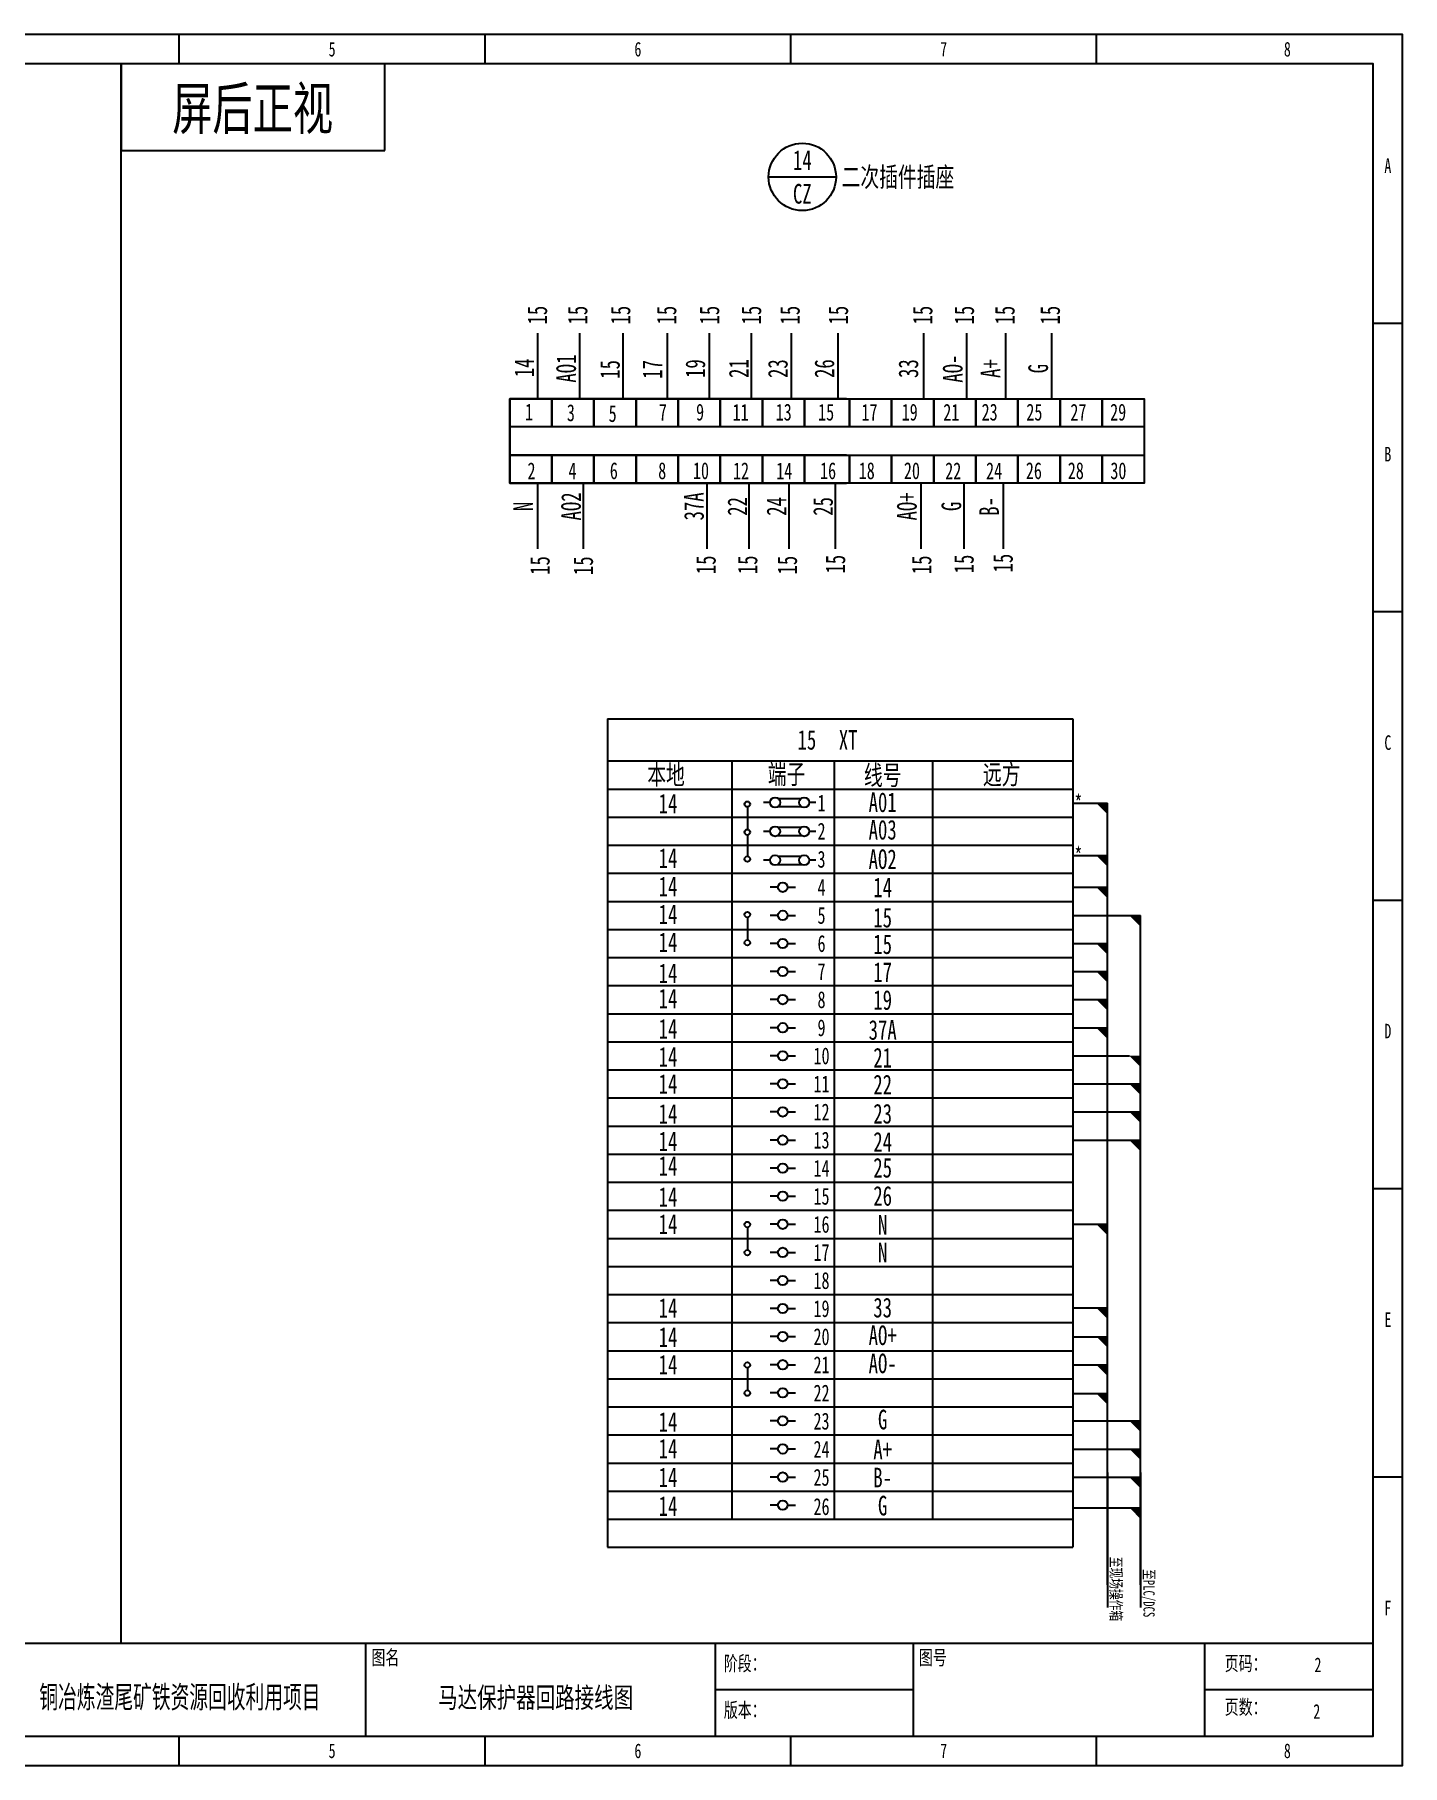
# Model space of a CAD drawing. Header units: millimetres. Extents: x 401220 to 2750366, y -101310 to 943175.
# Drawn here: x 1273778 to 1308329, y 334501 to 378199 of the extents above; entities that cross this region are included whole.
import ezdxf
from ezdxf.enums import TextEntityAlignment as Align

# ---------------------------------------------------------------- set-up
doc = ezdxf.new("R2010")
doc.units = ezdxf.units.MM
doc.layers.add('SW', color=8, linetype='Continuous', lineweight=20)
doc.styles.add('IDQSTYLE', font='NSimSun.ttf', dxfattribs={"width": 0.7})
doc.styles.add('标准', font='NSimSun.ttf', dxfattribs={"width": 0.667})

msp = doc.modelspace()

# ---------------------------------------------------------------- linework, layer by layer
at = {"ltscale": 4}
for p, q in [((1277430.78856, 377463.75772), (1277430.78856, 378199.42319)), ((1285155.27594, 377463.75772), (1285155.27594, 378199.42319)), ((1292879.76332, 377463.75772), (1292879.76332, 378199.42319)), ((1300604.2507, 377463.75772), (1300604.2507, 378199.42319)), ((1307593.07261, 370916.33509), (1308328.73808, 370916.33509)), ((1307593.07261, 363633.24698), (1308328.73808, 363633.24698)), ((1292358.30249, 358811.93642), (1292191.22505, 358811.93642)), ((1293511.26993, 358812.04498), (1293344.19249, 358812.04498)), ((1292357.97315, 358082.91628), (1292190.89571, 358082.91628)), ((1293510.9406, 358083.02484), (1293343.86316, 358083.02484)), ((1292357.64382, 357353.89614), (1292190.56638, 357353.89614)), ((1293510.61127, 357354.0047), (1293343.53383, 357354.0047)), ((1292555.96121, 356671.6399), (1292356.61107, 356671.6399)), ((1292795.18137, 356671.6399), (1292994.53152, 356671.6399)), ((1307593.07261, 356350.15888), (1308328.73808, 356350.15888)), ((1292555.96123, 355962.54351), (1292356.61109, 355962.54351)), ((1292795.18139, 355962.54351), (1292994.53153, 355962.54351)), ((1292555.96124, 355253.44712), (1292356.6111, 355253.44712)), ((1292795.18141, 355253.44712), (1292994.53155, 355253.44712)), ((1292555.96121, 354544.35074), (1292356.61107, 354544.35074)), ((1292795.18137, 354544.35074), (1292994.53152, 354544.35074)), ((1292555.96121, 353835.25435), (1292356.61107, 353835.25435)), ((1292795.18137, 353835.25435), (1292994.53152, 353835.25435)), ((1292555.9613, 353126.15796), (1292356.61116, 353126.15796)), ((1292795.18147, 353126.15796), (1292994.53161, 353126.15796)), ((1292555.96121, 352417.06157), (1292356.61107, 352417.06157)), ((1292795.18137, 352417.06157), (1292994.53152, 352417.06157)), ((1292555.96123, 351707.96519), (1292356.61109, 351707.96519)), ((1292795.18139, 351707.96519), (1292994.53153, 351707.96519)), ((1292555.96124, 350998.8688), (1292356.6111, 350998.8688)), ((1292795.18141, 350998.8688), (1292994.53155, 350998.8688)), ((1292555.96121, 350289.77241), (1292356.61107, 350289.77241)), ((1292795.18137, 350289.77241), (1292994.53152, 350289.77241)), ((1292555.96121, 349580.67602), (1292356.61107, 349580.67602)), ((1292795.18137, 349580.67602), (1292994.53152, 349580.67602)), ((1292555.9613, 348871.57964), (1292356.61116, 348871.57964)), ((1292795.18147, 348871.57964), (1292994.53161, 348871.57964)), ((1307593.07261, 349067.07078), (1308328.73808, 349067.07078)), ((1292555.96143, 348162.48325), (1292356.61129, 348162.48325)), ((1292795.1816, 348162.48325), (1292994.53174, 348162.48325)), ((1292555.96145, 347453.38686), (1292356.61131, 347453.38686)), ((1292795.18162, 347453.38686), (1292994.53176, 347453.38686)), ((1292555.96147, 346744.29047), (1292356.61133, 346744.29047)), ((1292795.18164, 346744.29047), (1292994.53178, 346744.29047)), ((1292555.96143, 346035.19409), (1292356.61129, 346035.19409)), ((1292795.1816, 346035.19409), (1292994.53174, 346035.19409)), ((1292555.96143, 345326.0977), (1292356.61129, 345326.0977)), ((1292795.1816, 345326.0977), (1292994.53174, 345326.0977)), ((1292555.96153, 344617.00131), (1292356.61139, 344617.00131)), ((1292795.1817, 344617.00131), (1292994.53184, 344617.00131)), ((1292555.96155, 343907.90492), (1292356.61141, 343907.90492)), ((1292795.18172, 343907.90492), (1292994.53186, 343907.90492)), ((1292555.96121, 343198.80854), (1292356.61107, 343198.80854)), ((1292795.18137, 343198.80854), (1292994.53152, 343198.80854)), ((1292555.96123, 342489.71215), (1292356.61109, 342489.71215)), ((1292795.18139, 342489.71215), (1292994.53153, 342489.71215)), ((1292555.96124, 341780.61576), (1292356.6111, 341780.61576)), ((1292795.18141, 341780.61576), (1292994.53155, 341780.61576)), ((1307593.07261, 341783.98268), (1308328.73808, 341783.98268)), ((1292555.96121, 341071.51937), (1292356.61107, 341071.51937)), ((1292795.18137, 341071.51937), (1292994.53152, 341071.51937)), ((1249328.3678, 337590.68953), (1307593.07261, 337590.68953)), ((1282139.04753, 337590.68953), (1282139.04753, 335236.56004)), ((1290967.03311, 337590.68953), (1290967.03311, 335236.56004)), ((1295969.55827, 337590.68953), (1295969.55827, 335236.56004)), ((1303326.21292, 337590.68953), (1303326.21292, 335236.56004)), ((1290967.03311, 336413.62479), (1295969.55827, 336413.62479)), ((1303326.21292, 336413.62479), (1307593.07261, 336413.62479)), ((1277430.78856, 334500.89458), (1277430.78856, 335236.56004)), ((1285155.27594, 334500.89458), (1285155.27594, 335236.56004)), ((1292879.76332, 334500.89458), (1292879.76332, 335236.56004)), ((1300604.2507, 334500.89458), (1300604.2507, 335236.56004))]:
    msp.add_line(p, q, dxfattribs=at)
for p, q in [((1275967.48717, 377463.75772), (1275967.48717, 375271.88086)), ((1275967.48717, 337590.68953), (1275967.48717, 377463.75772)), ((1282627.67584, 375271.88086), (1282627.67584, 377463.75772)), ((1275967.48717, 375271.88086), (1282627.67584, 375271.88086)), ((1292320.02188, 374606.13788), (1294021.85321, 374606.13788)), ((1286488.47141, 369002.95477), (1286488.47141, 370664.49527)), ((1287552.116, 369002.95477), (1287552.116, 370664.49527)), ((1288645.41314, 369002.95477), (1288645.41314, 370664.49527)), ((1289761.47526, 369002.95477), (1289761.47526, 370664.49527)), ((1290825.11984, 369002.95477), (1290825.11984, 370664.49527)), ((1291888.76443, 369002.95477), (1291888.76443, 370664.49527)), ((1292897.35285, 369002.95477), (1292897.35285, 370664.49527)), ((1294073.36112, 369002.95477), (1294073.36112, 370664.49527)), ((1296237.60679, 369002.95477), (1296237.60679, 370664.49527)), ((1297323.76204, 369002.95477), (1297323.76204, 370664.49527)), ((1298311.89799, 369002.95477), (1298311.89799, 370664.49527)), ((1299471.91405, 369002.95477), (1299471.91405, 370664.49527)), ((1285779.37503, 369002.95477), (1286488.47141, 369002.95477)), ((1285779.37503, 368293.85838), (1285779.37503, 369002.95477)), ((1294288.53168, 369002.95477), (1285779.37503, 369002.95477)), ((1285779.37503, 369002.95477), (1285779.37503, 366875.66561)), ((1286488.47141, 369002.95477), (1287197.5678, 369002.95477)), ((1287197.5678, 369002.95477), (1287906.66419, 369002.95477)), ((1287906.66419, 369002.95477), (1288615.76058, 369002.95477)), ((1288615.76058, 369002.95477), (1289324.85697, 369002.95477)), ((1289324.85697, 369002.95477), (1290033.95335, 369002.95477)), ((1290033.95335, 369002.95477), (1290743.04974, 369002.95477)), ((1290743.04974, 369002.95477), (1291452.14613, 369002.95477)), ((1291452.14613, 369002.95477), (1292161.24252, 369002.95477)), ((1292161.24252, 369002.95477), (1292870.3389, 369002.95477)), ((1292870.3389, 369002.95477), (1293579.43529, 369002.95477)), ((1293579.43529, 369002.95477), (1294288.53168, 369002.95477)), ((1294362.83923, 369002.95477), (1294362.83923, 368293.85838)), ((1286488.47141, 368293.85838), (1285779.37503, 368293.85838)), ((1287197.5678, 368293.85838), (1286488.47141, 368293.85838)), ((1287906.66419, 368293.85838), (1287197.5678, 368293.85838)), ((1288615.76058, 368293.85838), (1287906.66419, 368293.85838)), ((1289324.85697, 368293.85838), (1288615.76058, 368293.85838)), ((1290033.95335, 368293.85838), (1289324.85697, 368293.85838)), ((1290743.04974, 368293.85838), (1290033.95335, 368293.85838)), ((1291452.14613, 368293.85838), (1290743.04974, 368293.85838)), ((1292161.24252, 368293.85838), (1291452.14613, 368293.85838)), ((1292870.3389, 368293.85838), (1292161.24252, 368293.85838)), ((1293579.43529, 368293.85838), (1292870.3389, 368293.85838)), ((1294288.53168, 368293.85838), (1293579.43529, 368293.85838)), ((1285779.37503, 367584.76199), (1286488.47141, 367584.76199)), ((1285779.37503, 366875.66561), (1285779.37503, 367584.76199)), ((1285779.37503, 367584.76199), (1286488.47141, 367584.76199)), ((1285779.37503, 366875.66561), (1285779.37503, 367584.76199)), ((1294288.53168, 367584.76199), (1285779.37503, 367584.76199)), ((1286488.47141, 367584.76199), (1287197.5678, 367584.76199)), ((1286488.47141, 367584.76199), (1287197.5678, 367584.76199)), ((1287197.5678, 367584.76199), (1287906.66419, 367584.76199)), ((1287197.5678, 367584.76199), (1287906.66419, 367584.76199)), ((1287906.66419, 367584.76199), (1288615.76058, 367584.76199)), ((1287906.66419, 367584.76199), (1288615.76058, 367584.76199)), ((1288615.76058, 367584.76199), (1289324.85697, 367584.76199)), ((1288615.76058, 367584.76199), (1289324.85697, 367584.76199)), ((1289324.85697, 367584.76199), (1290033.95335, 367584.76199)), ((1289324.85697, 367584.76199), (1290033.95335, 367584.76199)), ((1290033.95335, 367584.76199), (1290743.04974, 367584.76199)), ((1290033.95335, 367584.76199), (1290743.04974, 367584.76199)), ((1290743.04974, 367584.76199), (1291452.14613, 367584.76199)), ((1290743.04974, 367584.76199), (1291452.14613, 367584.76199)), ((1291452.14613, 367584.76199), (1292161.24252, 367584.76199)), ((1291452.14613, 367584.76199), (1292161.24252, 367584.76199)), ((1292161.24252, 367584.76199), (1292870.3389, 367584.76199)), ((1292161.24252, 367584.76199), (1292870.3389, 367584.76199)), ((1292870.3389, 367584.76199), (1293579.43529, 367584.76199)), ((1292870.3389, 367584.76199), (1293579.43529, 367584.76199)), ((1293579.43529, 367584.76199), (1294288.53168, 367584.76199)), ((1293579.43529, 367584.76199), (1294288.53168, 367584.76199)), ((1294362.83923, 367584.76199), (1294362.83923, 366875.66561)), ((1294362.83923, 367584.76199), (1294362.83923, 366875.66561)), ((1286488.47141, 366875.66561), (1285779.37503, 366875.66561)), ((1285779.37503, 366875.66561), (1294288.53168, 366875.66561)), ((1286488.47141, 366875.66561), (1285779.37503, 366875.66561)), ((1287197.5678, 366875.66561), (1286488.47141, 366875.66561)), ((1287197.5678, 366875.66561), (1286488.47141, 366875.66561)), ((1286488.47141, 365214.1251), (1286488.47141, 366875.66561)), ((1287906.66419, 366875.66561), (1287197.5678, 366875.66561)), ((1287906.66419, 366875.66561), (1287197.5678, 366875.66561)), ((1287647.35917, 365214.1251), (1287647.35917, 366875.66561)), ((1288615.76058, 366875.66561), (1287906.66419, 366875.66561)), ((1288615.76058, 366875.66561), (1287906.66419, 366875.66561)), ((1289324.85697, 366875.66561), (1288615.76058, 366875.66561)), ((1289324.85697, 366875.66561), (1288615.76058, 366875.66561)), ((1290547.60726, 366875.66561), (1289838.51087, 366875.66561)), ((1290547.60726, 366875.66561), (1289838.51087, 366875.66561)), ((1291256.70365, 366875.66561), (1290547.60726, 366875.66561)), ((1291256.70365, 366875.66561), (1290547.60726, 366875.66561)), ((1290763.26157, 365214.1251), (1290763.26157, 366875.66561)), ((1291965.80004, 366875.66561), (1291256.70365, 366875.66561)), ((1291965.80004, 366875.66561), (1291256.70365, 366875.66561)), ((1291826.90616, 365214.1251), (1291826.90616, 366875.66561)), ((1292674.89642, 366875.66561), (1291965.80004, 366875.66561)), ((1292674.89642, 366875.66561), (1291965.80004, 366875.66561)), ((1293383.99281, 366875.66561), (1292674.89642, 366875.66561)), ((1293383.99281, 366875.66561), (1292674.89642, 366875.66561)), ((1292835.49458, 365214.1251), (1292835.49458, 366875.66561)), ((1294093.0892, 366875.66561), (1293383.99281, 366875.66561)), ((1294093.0892, 366875.66561), (1293383.99281, 366875.66561)), ((1294011.50285, 365214.1251), (1294011.50285, 366875.66561)), ((1294876.49313, 366875.66561), (1294167.39675, 366875.66561)), ((1294876.49313, 366875.66561), (1294167.39675, 366875.66561)), ((1296175.74852, 365214.1251), (1296175.74852, 366875.66561)), ((1297261.90377, 365214.1251), (1297261.90377, 366875.66561)), ((1298250.03972, 365214.1251), (1298250.03972, 366875.66561)), ((1288249.44028, 360924.96434), (1288249.44031, 359861.31976)), ((1288249.44028, 360924.96434), (1299594.98248, 360924.96434)), ((1288656.02124, 360924.96434), (1300001.56344, 360924.96434)), ((1300001.56344, 360924.96434), (1300001.56347, 359861.31976)), ((1288249.44031, 359861.31976), (1300001.56347, 359861.31976)), ((1288249.44031, 359861.31976), (1288249.44033, 359152.22337)), ((1291386.36754, 359861.31976), (1291386.36756, 359152.22337)), ((1293974.24416, 359861.31976), (1293974.24418, 359152.22337)), ((1296457.2489, 359861.31976), (1296457.24892, 359152.22337)), ((1300001.56347, 359861.31976), (1300001.56349, 359152.22337)), ((1288249.44031, 359152.22337), (1288249.44033, 358443.12699)), ((1288249.44031, 359152.22337), (1288249.44033, 358443.12699)), ((1288249.44031, 359152.22337), (1299594.98251, 359152.22337)), ((1288656.02127, 359152.22337), (1300001.56347, 359152.22337)), ((1291386.36756, 359152.22337), (1291386.36758, 358443.12699)), ((1292554.54813, 358916.34809), (1293147.49187, 358916.14866)), ((1293974.24418, 359152.22337), (1293974.2442, 358443.12699)), ((1296456.08153, 359152.22337), (1296456.08155, 358443.12699)), ((1300001.56344, 358797.67518), (1300882.02446, 358797.67518)), ((1300001.56347, 359152.22337), (1300001.56349, 358443.12699)), ((1300001.56347, 359152.22337), (1300001.56349, 358443.12699)), ((1300882.02446, 339057.98876), (1300882.02446, 358797.67518)), ((1288249.44033, 358443.12699), (1288249.44035, 357734.0306)), ((1288249.44033, 358443.12699), (1288249.44035, 357734.0306)), ((1288249.44033, 358443.12699), (1299594.98253, 358443.12699)), ((1288656.02129, 358443.12699), (1300001.56349, 358443.12699)), ((1291386.36758, 358443.12699), (1291386.36759, 357734.0306)), ((1291781.81112, 358699.46512), (1291781.81113, 358415.82657)), ((1291781.81115, 358415.82657), (1291781.81114, 358132.18801)), ((1292555.83125, 358708.40082), (1293147.42191, 358708.13357)), ((1293974.2442, 358443.12699), (1293974.24421, 357734.0306)), ((1296456.08155, 358443.12699), (1296456.08157, 357734.0306)), ((1300001.56349, 358443.12699), (1300001.56351, 357734.0306)), ((1300001.56349, 358443.12699), (1300001.56351, 357734.0306)), ((1291781.81114, 357990.36873), (1291781.81114, 357454.26271)), ((1292554.21879, 358187.32795), (1293147.16254, 358187.12852)), ((1292555.50192, 357979.38068), (1293147.09258, 357979.11343)), ((1288249.44035, 357734.0306), (1288249.44037, 357024.93421)), ((1288249.44035, 357734.0306), (1288249.44037, 357024.93421)), ((1288249.44035, 357734.0306), (1299594.98255, 357734.0306)), ((1288656.02131, 357734.0306), (1300001.56351, 357734.0306)), ((1291386.36759, 357734.0306), (1291386.36761, 357024.93421)), ((1292553.88946, 357458.30781), (1293146.83321, 357458.10838)), ((1293974.24421, 357734.0306), (1293974.24423, 357024.93421)), ((1296456.08157, 357734.0306), (1296456.08159, 357024.93421)), ((1300001.56344, 357470.61974), (1300882.02446, 357470.61974)), ((1300001.56351, 357734.0306), (1300001.56353, 357024.93421)), ((1300001.56351, 357734.0306), (1300001.56353, 357024.93421)), ((1288249.44037, 357024.93421), (1288249.44039, 356315.83782)), ((1288249.44037, 357024.93421), (1288249.44039, 356315.83782)), ((1288249.44037, 357024.93421), (1299594.98257, 357024.93421)), ((1288656.02133, 357024.93421), (1300001.56353, 357024.93421)), ((1291386.36761, 357024.93421), (1291386.36763, 356315.83782)), ((1292555.17259, 357250.36054), (1293146.76324, 357250.09329)), ((1293974.24423, 357024.93421), (1293974.24425, 356315.83782)), ((1296456.08159, 357024.93421), (1296456.08161, 356315.83782)), ((1300001.56353, 357024.93421), (1300001.56355, 356315.83782)), ((1300001.56353, 357024.93421), (1300001.56355, 356315.83782)), ((1300001.56344, 356670.38602), (1300882.02446, 356670.38602)), ((1288249.44039, 356315.83782), (1288249.44041, 355606.74144)), ((1288249.44039, 356315.83782), (1288249.44041, 355606.74144)), ((1288249.44039, 356315.83782), (1299594.98259, 356315.83782)), ((1288656.02135, 356315.83782), (1300001.56355, 356315.83782)), ((1291386.36763, 356315.83782), (1291386.36765, 355606.74144)), ((1293974.24425, 356315.83782), (1293974.24427, 355606.74144)), ((1296456.08161, 356315.83782), (1296456.08163, 355606.74144)), ((1300001.56355, 356315.83782), (1300001.56357, 355606.74144)), ((1300001.56355, 356315.83782), (1300001.56357, 355606.74144)), ((1291781.81112, 355910.87829), (1291781.81113, 355627.23974)), ((1300001.56344, 355961.28963), (1300882.02446, 355961.28963)), ((1300001.56344, 355961.28963), (1301716.38914, 355961.28963)), ((1301716.38914, 339057.98876), (1301716.38914, 355961.28963)), ((1288249.44041, 355606.74144), (1288249.44043, 354897.64505)), ((1288249.44041, 355606.74144), (1288249.44043, 354897.64505)), ((1288249.44041, 355606.74144), (1299594.98261, 355606.74144)), ((1288656.02137, 355606.74144), (1300001.56357, 355606.74144)), ((1291386.36765, 355606.74144), (1291386.36767, 354897.64505)), ((1291781.81115, 355627.23974), (1291781.81114, 355343.60118)), ((1293974.24427, 355606.74144), (1293974.24429, 354897.64505)), ((1296456.08163, 355606.74144), (1296456.08165, 354897.64505)), ((1300001.56357, 355606.74144), (1300001.56359, 354897.64505)), ((1300001.56357, 355606.74144), (1300001.56359, 354897.64505)), ((1288249.44043, 354897.64505), (1288249.44044, 354188.54866)), ((1288249.44043, 354897.64505), (1288249.44044, 354188.54866)), ((1288249.44043, 354897.64505), (1299594.98263, 354897.64505)), ((1288656.02138, 354897.64505), (1300001.56359, 354897.64505)), ((1291386.36767, 354897.64505), (1291386.36769, 354188.54866)), ((1293974.24429, 354897.64505), (1293974.24431, 354188.54866)), ((1296456.08165, 354897.64505), (1296456.08167, 354188.54866)), ((1300001.56342, 355252.19324), (1300882.02444, 355252.19324)), ((1300001.56359, 354897.64505), (1300001.5636, 354188.54866)), ((1300001.56359, 354897.64505), (1300001.5636, 354188.54866)), ((1300001.56344, 354543.09685), (1300882.02446, 354543.09685)), ((1288249.44044, 354188.54866), (1288249.44046, 353479.45227)), ((1288249.44044, 354188.54866), (1288249.44046, 353479.45227)), ((1288249.44044, 354188.54866), (1299594.98265, 354188.54866)), ((1288656.0214, 354188.54866), (1300001.5636, 354188.54866)), ((1291386.36769, 354188.54866), (1291386.36771, 353479.45227)), ((1293974.24431, 354188.54866), (1293974.24433, 353479.45227)), ((1296456.08167, 354188.54866), (1296456.08169, 353479.45227)), ((1300001.5636, 354188.54866), (1300001.56362, 353479.45227)), ((1300001.5636, 354188.54866), (1300001.56362, 353479.45227)), ((1300001.56342, 353834.00047), (1300882.02444, 353834.00047)), ((1288249.44046, 353479.45227), (1288249.44048, 352770.35588)), ((1288249.44046, 353479.45227), (1288249.44048, 352770.35588)), ((1288249.44046, 353479.45227), (1299594.98266, 353479.45227)), ((1288656.02142, 353479.45227), (1300001.56362, 353479.45227)), ((1291386.36771, 353479.45227), (1291386.36773, 352770.35588)), ((1293974.24433, 353479.45227), (1293974.24435, 352770.35588)), ((1296456.08169, 353479.45227), (1296456.0817, 352770.35588)), ((1300001.56344, 353124.90408), (1300882.02446, 353124.90408)), ((1300001.56362, 353479.45227), (1300001.56364, 352770.35588)), ((1300001.56362, 353479.45227), (1300001.56364, 352770.35588)), ((1288249.44048, 352770.35588), (1288249.4405, 352061.2595)), ((1288249.44048, 352770.35588), (1288249.4405, 352061.2595)), ((1288249.44048, 352770.35588), (1299594.98268, 352770.35588)), ((1288656.02144, 352770.35588), (1300001.56364, 352770.35588)), ((1291386.36773, 352770.35588), (1291386.36775, 352061.2595)), ((1293974.24435, 352770.35588), (1293974.24437, 352061.2595)), ((1296456.0817, 352770.35588), (1296456.08172, 352061.2595)), ((1300001.56364, 352770.35588), (1300001.56366, 352061.2595)), ((1300001.56364, 352770.35588), (1300001.56366, 352061.2595)), ((1300001.56344, 352415.80769), (1301432.75058, 352415.80769)), ((1288249.4405, 352061.2595), (1288249.44052, 351352.16311)), ((1288249.4405, 352061.2595), (1288249.44052, 351352.16311)), ((1288249.4405, 352061.2595), (1299594.9827, 352061.2595)), ((1288656.02146, 352061.2595), (1300001.56366, 352061.2595)), ((1291386.36775, 352061.2595), (1291386.36777, 351352.16311)), ((1293974.24437, 352061.2595), (1293974.24439, 351352.16311)), ((1296456.08172, 352061.2595), (1296456.08174, 351352.16311)), ((1300001.56366, 352061.2595), (1300001.56368, 351352.16311)), ((1300001.56366, 352061.2595), (1300001.56368, 351352.16311)), ((1288249.44052, 351352.16311), (1288249.44054, 350643.06672)), ((1288249.44052, 351352.16311), (1288249.44054, 350643.06672)), ((1288249.44052, 351352.16311), (1299594.98272, 351352.16311)), ((1288656.02148, 351352.16311), (1300001.56368, 351352.16311)), ((1291386.36777, 351352.16311), (1291386.36778, 350643.06672)), ((1293974.24439, 351352.16311), (1293974.2444, 350643.06672)), ((1296456.08174, 351352.16311), (1296456.08176, 350643.06672)), ((1300001.56344, 351706.7113), (1300882.02446, 351706.7113)), ((1300001.56367, 351706.7113), (1301716.38937, 351706.7113)), ((1300001.56368, 351352.16311), (1300001.5637, 350643.06672)), ((1300001.56368, 351352.16311), (1300001.5637, 350643.06672)), ((1300001.56367, 350997.61492), (1301716.38937, 350997.61492)), ((1288249.44054, 350643.06672), (1288249.44056, 349933.97033)), ((1288249.44054, 350643.06672), (1288249.44056, 349933.97033)), ((1288249.44054, 350643.06672), (1299594.98274, 350643.06672)), ((1288656.0215, 350643.06672), (1300001.5637, 350643.06672)), ((1291386.36778, 350643.06672), (1291386.3678, 349933.97033)), ((1293974.2444, 350643.06672), (1293974.24442, 349933.97033)), ((1296456.08176, 350643.06672), (1296456.08178, 349933.97033)), ((1300001.5637, 350643.06672), (1300001.56372, 349933.97033)), ((1300001.5637, 350643.06672), (1300001.56372, 349933.97033)), ((1300001.56371, 350288.51853), (1301716.38941, 350288.51853)), ((1288249.44056, 349933.97033), (1288249.44058, 349224.87395)), ((1288249.44056, 349933.97033), (1288249.44058, 349224.87395)), ((1288249.44056, 349933.97033), (1299594.98276, 349933.97033)), ((1288656.02152, 349933.97033), (1300001.56372, 349933.97033)), ((1291386.3678, 349933.97033), (1291386.36782, 349224.87395)), ((1293974.24442, 349933.97033), (1293974.24444, 349224.87395)), ((1296456.08178, 349933.97033), (1296456.0818, 349224.87395)), ((1300001.56372, 349933.97033), (1300001.56374, 349224.87395)), ((1300001.56372, 349933.97033), (1300001.56374, 349224.87395)), ((1288249.44058, 349224.87395), (1288249.4406, 348515.77756)), ((1288249.44058, 349224.87395), (1288249.4406, 348515.77756)), ((1288249.44058, 349224.87395), (1299594.98278, 349224.87395)), ((1288656.02154, 349224.87395), (1300001.56374, 349224.87395)), ((1291386.36782, 349224.87395), (1291386.36784, 348515.77756)), ((1293974.24444, 349224.87395), (1293974.24446, 348515.77756)), ((1296456.0818, 349224.87395), (1296456.08182, 348515.77756)), ((1300001.56374, 349224.87395), (1300001.56376, 348515.77756)), ((1300001.56374, 349224.87395), (1300001.56376, 348515.77756)), ((1288249.4406, 348515.77756), (1288249.44062, 347806.68117)), ((1288249.4406, 348515.77756), (1288249.44062, 347806.68117)), ((1288249.4406, 348515.77756), (1299594.9828, 348515.77756)), ((1288656.02156, 348515.77756), (1300001.56376, 348515.77756)), ((1291386.36784, 348515.77756), (1291386.36786, 347806.68117)), ((1293974.24446, 348515.77756), (1293974.24448, 347806.68117)), ((1296456.08182, 348515.77756), (1296456.08184, 347806.68117)), ((1300001.56376, 348515.77756), (1300001.56378, 347806.68117)), ((1300001.56376, 348515.77756), (1300001.56378, 347806.68117)), ((1291781.81112, 348084.36482), (1291781.81113, 347800.72626)), ((1300001.56373, 348161.70814), (1300882.02474, 348161.70814)), ((1288249.44062, 347806.68117), (1288249.44063, 347097.58478)), ((1288249.44062, 347806.68117), (1288249.44063, 347097.58478)), ((1288249.44062, 347806.68117), (1299594.98282, 347806.68117)), ((1288656.02157, 347806.68117), (1300001.56378, 347806.68117)), ((1291386.36786, 347806.68117), (1291386.36788, 347097.58478)), ((1291781.81115, 347800.72626), (1291781.81114, 347517.08771)), ((1293974.24448, 347806.68117), (1293974.2445, 347097.58478)), ((1296456.08184, 347806.68117), (1296456.08186, 347097.58478)), ((1300001.56378, 347806.68117), (1300001.56379, 347097.58478)), ((1300001.56378, 347806.68117), (1300001.56379, 347097.58478)), ((1288249.44063, 347097.58478), (1288249.44065, 346388.4884)), ((1288249.44063, 347097.58478), (1288249.44065, 346388.4884)), ((1288249.44063, 347097.58478), (1299594.98284, 347097.58478)), ((1288656.02159, 347097.58478), (1300001.56379, 347097.58478)), ((1291386.36788, 347097.58478), (1291386.3679, 346388.4884)), ((1293974.2445, 347097.58478), (1293974.24452, 346388.4884)), ((1296456.08186, 347097.58478), (1296456.08188, 346388.4884)), ((1300001.56379, 347097.58478), (1300001.56381, 346388.4884)), ((1300001.56379, 347097.58478), (1300001.56381, 346388.4884)), ((1288249.44065, 346388.4884), (1288249.44067, 345679.39201)), ((1288249.44065, 346388.4884), (1288249.44067, 345679.39201)), ((1288249.44065, 346388.4884), (1299594.98285, 346388.4884)), ((1288656.02161, 346388.4884), (1300001.56381, 346388.4884)), ((1291386.3679, 346388.4884), (1291386.36792, 345679.39201)), ((1293974.24452, 346388.4884), (1293974.24454, 345679.39201)), ((1296456.08188, 346388.4884), (1296456.08189, 345679.39201)), ((1300001.56381, 346388.4884), (1300001.56383, 345679.39201)), ((1300001.56381, 346388.4884), (1300001.56383, 345679.39201)), ((1288249.44067, 345679.39201), (1288249.44069, 344970.29562)), ((1288249.44067, 345679.39201), (1288249.44069, 344970.29562)), ((1288249.44067, 345679.39201), (1299594.98287, 345679.39201)), ((1288656.02163, 345679.39201), (1300001.56383, 345679.39201)), ((1291386.36792, 345679.39201), (1291386.36794, 344970.29562)), ((1293974.24454, 345679.39201), (1293974.24456, 344970.29562)), ((1296456.08189, 345679.39201), (1296456.08191, 344970.29562)), ((1300001.56344, 346055.0029), (1300882.02446, 346055.0029)), ((1300001.56373, 346055.00281), (1300882.02474, 346055.0029)), ((1300001.56383, 345679.39201), (1300001.56385, 344970.29562)), ((1300001.56383, 345679.39201), (1300001.56385, 344970.29562)), ((1300001.56384, 345324.84382), (1300882.02446, 345324.84382)), ((1288249.44069, 344970.29562), (1288249.44071, 344261.19923)), ((1288249.44069, 344970.29562), (1288249.44071, 344261.19923)), ((1288249.44069, 344970.29562), (1299594.98289, 344970.29562)), ((1288656.02165, 344970.29562), (1300001.56385, 344970.29562)), ((1291386.36794, 344970.29562), (1291386.36796, 344261.19923)), ((1293974.24456, 344970.29562), (1293974.24458, 344261.19923)), ((1296456.08191, 344970.29562), (1296456.08193, 344261.19923)), ((1300001.56385, 344970.29562), (1300001.56387, 344261.19923)), ((1300001.56385, 344970.29562), (1300001.56387, 344261.19923)), ((1291781.81112, 344538.88288), (1291781.81113, 344255.24433)), ((1300001.56386, 344615.74743), (1300882.02446, 344615.74743)), ((1288249.44071, 344261.19923), (1288249.44073, 343552.10285)), ((1288249.44071, 344261.19923), (1288249.44073, 343552.10285)), ((1288249.44071, 344261.19923), (1300001.56387, 344261.19923)), ((1291386.36796, 344261.19923), (1291386.36797, 343552.10285)), ((1291781.81115, 344255.24433), (1291781.81114, 343971.60577)), ((1293974.24458, 344261.19923), (1293974.24459, 343552.10285)), ((1296456.08193, 344261.19923), (1296456.08195, 343552.10285)), ((1300001.56387, 344261.19923), (1300001.56389, 343552.10285)), ((1300001.56387, 344261.19923), (1300001.56389, 343552.10285)), ((1288249.44071, 343552.10285), (1288249.44073, 342843.00646)), ((1288249.44071, 343552.10285), (1288249.44073, 342843.00646)), ((1288249.44071, 343552.10285), (1299594.98291, 343552.10285)), ((1288656.02167, 343552.10285), (1300001.56387, 343552.10285)), ((1291386.36796, 343552.10285), (1291386.36797, 342843.00646)), ((1293974.24458, 343552.10285), (1293974.24459, 342843.00646)), ((1296456.08193, 343552.10285), (1296456.08195, 342843.00646)), ((1300001.56386, 343892.45741), (1300882.02446, 343892.45741)), ((1300001.56387, 343552.10285), (1300001.56389, 342843.00646)), ((1300001.56387, 343552.10285), (1300001.56389, 342843.00646)), ((1300001.5639, 343197.55465), (1301716.3896, 343197.55465)), ((1288249.44073, 342843.00646), (1288249.44075, 342133.91007)), ((1288249.44073, 342843.00646), (1288249.44075, 342133.91007)), ((1288249.44073, 342843.00646), (1299594.98293, 342843.00646)), ((1288656.02169, 342843.00646), (1300001.56389, 342843.00646)), ((1291386.36797, 342843.00646), (1291386.36799, 342133.91007)), ((1293974.24459, 342843.00646), (1293974.24461, 342133.91007)), ((1296456.08195, 342843.00646), (1296456.08197, 342133.91007)), ((1300001.56389, 342843.00646), (1300001.56391, 342133.91007)), ((1300001.56389, 342843.00646), (1300001.56391, 342133.91007)), ((1300001.56392, 342488.45826), (1301716.38961, 342488.45826)), ((1288249.44075, 342133.91007), (1288249.44077, 341424.81368)), ((1288249.44075, 342133.91007), (1288249.44077, 341424.81368)), ((1288249.44075, 342133.91007), (1299594.98295, 342133.91007)), ((1288656.02171, 342133.91007), (1300001.56391, 342133.91007)), ((1291386.36799, 342133.91007), (1291386.36801, 341424.81368)), ((1293974.24461, 342133.91007), (1293974.24463, 341424.81368)), ((1296456.08197, 342133.91007), (1296456.08199, 341424.81368)), ((1300001.5639, 341779.36188), (1301716.3896, 341779.36188)), ((1300001.56391, 342133.91007), (1300001.56393, 341424.81368)), ((1300001.56391, 342133.91007), (1300001.56393, 341424.81368)), ((1300882.02446, 341894.37431), (1300882.02446, 341468.91648)), ((1301716.38914, 341894.37431), (1301716.38914, 341468.91648)), ((1288249.44077, 341424.81368), (1288249.44079, 340715.7173)), ((1288249.44077, 341424.81368), (1288249.44079, 340715.7173)), ((1288249.44077, 341424.81368), (1299594.98297, 341424.81368)), ((1288656.02173, 341424.81368), (1300001.56393, 341424.81368)), ((1291386.36801, 341424.81368), (1291386.36803, 340715.7173)), ((1293974.24463, 341424.81368), (1293974.24465, 340715.7173)), ((1296456.08199, 341424.81368), (1296456.08201, 340715.7173)), ((1300001.56393, 341424.81368), (1300001.56395, 340715.7173)), ((1300001.56393, 341424.81368), (1300001.56395, 340715.7173)), ((1300882.02446, 341468.91648), (1300882.02446, 339057.98876)), ((1301716.38914, 341468.91648), (1301716.38914, 339057.98876)), ((1288249.44078, 341070.26549), (1288249.44081, 340006.62091)), ((1300001.56388, 341006.13119), (1301716.38958, 341006.13119)), ((1300001.56394, 341070.26549), (1300001.56397, 340006.62091)), ((1288249.44079, 340715.7173), (1288249.44081, 340006.62091)), ((1288249.44079, 340715.7173), (1288249.44081, 340006.62091)), ((1288249.44079, 340715.7173), (1299594.98299, 340715.7173)), ((1288656.02175, 340715.7173), (1300001.56395, 340715.7173)), ((1300001.56395, 340715.7173), (1300001.56397, 340006.62091)), ((1300001.56395, 340715.7173), (1300001.56397, 340006.62091)), ((1288249.44081, 340006.62091), (1299594.98301, 340006.62091)), ((1288656.02176, 340006.62091), (1300001.56397, 340006.62091)), ((1300882.02446, 339057.98876), (1300882.02446, 338490.71165)), ((1301716.38914, 339057.98876), (1301716.38914, 338490.71165))]:
    msp.add_line(p, q)
for points in [[(1247709.90378, 334500.89458), (1308328.73808, 334500.89458), (1308328.73808, 378199.42319), (1247709.90378, 378199.42319)], [(1249328.3678, 335236.56004), (1307593.07261, 335236.56004), (1307593.07261, 377463.75772), (1249328.3678, 377463.75772)]]:
    msp.add_lwpolyline(points, close=True, dxfattribs=at)
for points in [[(1285779.37503, 369002.95477), (1286843.01961, 369002.95477), (1286843.01961, 368293.85838), (1285779.37503, 368293.85838)], [(1301808.3513, 366875.66561), (1285779.37503, 366875.66561), (1285779.37503, 369002.95477), (1301808.3513, 369002.95477)], [(1286843.01961, 369002.95477), (1287906.66419, 369002.95477), (1287906.66419, 368293.85838), (1286843.01961, 368293.85838)], [(1287906.66419, 369002.95477), (1288970.30877, 369002.95477), (1288970.30877, 368293.85838), (1287906.66419, 368293.85838)], [(1288970.30877, 369002.95477), (1290033.95335, 369002.95477), (1290033.95335, 368293.85838), (1288970.30877, 368293.85838)], [(1290033.95335, 369002.95477), (1291097.59793, 369002.95477), (1291097.59793, 368293.85838), (1290033.95335, 368293.85838)], [(1291097.59793, 369002.95477), (1292161.24252, 369002.95477), (1292161.24252, 368293.85838), (1291097.59793, 368293.85838)], [(1292161.24252, 369002.95477), (1293224.8871, 369002.95477), (1293224.8871, 368293.85838), (1292161.24252, 368293.85838)], [(1293224.8871, 369002.95477), (1294362.83923, 369002.95477), (1294362.83923, 368293.85838), (1293224.8871, 368293.85838)], [(1294362.83923, 369002.95477), (1295426.48381, 369002.95477), (1295426.48381, 368293.85838), (1294362.83923, 368293.85838)], [(1295426.48381, 369002.95477), (1296490.12839, 369002.95477), (1296490.12839, 368293.85838), (1295426.48381, 368293.85838)], [(1296490.12839, 369002.95477), (1297553.77297, 369002.95477), (1297553.77297, 368293.85838), (1296490.12839, 368293.85838)], [(1297553.77297, 369002.95477), (1298617.41755, 369002.95477), (1298617.41755, 368293.85838), (1297553.77297, 368293.85838)], [(1298617.41755, 369002.95477), (1299681.06213, 369002.95477), (1299681.06213, 368293.85838), (1298617.41755, 368293.85838)], [(1299681.06213, 369002.95477), (1300744.70672, 369002.95477), (1300744.70672, 368293.85838), (1299681.06213, 368293.85838)], [(1300744.70672, 369002.95477), (1301808.3513, 369002.95477), (1301808.3513, 368293.85838), (1300744.70672, 368293.85838)], [(1285779.37503, 367584.76199), (1286843.01961, 367584.76199), (1286843.01961, 366875.66561), (1285779.37503, 366875.66561)], [(1286843.01961, 367584.76199), (1287906.66419, 367584.76199), (1287906.66419, 366875.66561), (1286843.01961, 366875.66561)], [(1287906.66419, 367584.76199), (1288970.30877, 367584.76199), (1288970.30877, 366875.66561), (1287906.66419, 366875.66561)], [(1288970.30877, 367584.76199), (1290033.95335, 367584.76199), (1290033.95335, 366875.66561), (1288970.30877, 366875.66561)], [(1290033.95335, 367584.76199), (1291097.59793, 367584.76199), (1291097.59793, 366875.66561), (1290033.95335, 366875.66561)], [(1291097.59793, 367584.76199), (1292161.24252, 367584.76199), (1292161.24252, 366875.66561), (1291097.59793, 366875.66561)], [(1292161.24252, 367584.76199), (1293224.8871, 367584.76199), (1293224.8871, 366875.66561), (1292161.24252, 366875.66561)], [(1293224.8871, 367584.76199), (1294362.83923, 367584.76199), (1294362.83923, 366875.66561), (1293224.8871, 366875.66561)], [(1294362.83923, 367584.76199), (1295426.48381, 367584.76199), (1295426.48381, 366875.66561), (1294362.83923, 366875.66561)], [(1295426.48381, 367584.76199), (1296490.12839, 367584.76199), (1296490.12839, 366875.66561), (1295426.48381, 366875.66561)], [(1296490.12839, 367584.76199), (1297553.77297, 367584.76199), (1297553.77297, 366875.66561), (1296490.12839, 366875.66561)], [(1297553.77297, 367584.76199), (1298617.41755, 367584.76199), (1298617.41755, 366875.66561), (1297553.77297, 366875.66561)], [(1298617.41755, 367584.76199), (1299681.06213, 367584.76199), (1299681.06213, 366875.66561), (1298617.41755, 366875.66561)], [(1299681.06213, 367584.76199), (1300744.70672, 367584.76199), (1300744.70672, 366875.66561), (1299681.06213, 366875.66561)], [(1300744.70672, 367584.76199), (1301808.3513, 367584.76199), (1301808.3513, 366875.66561), (1300744.70672, 366875.66561)]]:
    msp.add_lwpolyline(points, close=True)
for centre, radius in [((1293170.93755, 374606.13788), 850.91567), ((1291781.81112, 358770.37476), 70.90964), ((1291781.81114, 358061.27837), 70.90964), ((1291781.81114, 357383.35307), 70.90964), ((1291781.81112, 355981.78793), 70.90964), ((1291781.81114, 355272.69155), 70.90964), ((1291781.81112, 348155.27446), 70.90964), ((1291781.81114, 347446.17807), 70.90964), ((1291781.81112, 344609.79252), 70.90964), ((1291781.81114, 343900.69613), 70.90964)]:
    msp.add_circle(centre, radius)
for centre, radius in [((1292484.2012, 358811.93642), 125.89871), ((1293218.29378, 358812.04498), 125.89871), ((1292483.87187, 358082.91628), 125.89871), ((1293217.96444, 358083.02484), 125.89871), ((1292483.54254, 357353.89614), 125.89871), ((1293217.63511, 357354.0047), 125.89871), ((1292675.57129, 356671.6399), 119.61008), ((1292675.57131, 355962.54351), 119.61008), ((1292675.57133, 355253.44712), 119.61008), ((1292675.57129, 354544.35074), 119.61008), ((1292675.57129, 353835.25435), 119.61008), ((1292675.57139, 353126.15796), 119.61008), ((1292675.57129, 352417.06157), 119.61008), ((1292675.57131, 351707.96519), 119.61008), ((1292675.57133, 350998.8688), 119.61008), ((1292675.57129, 350289.77241), 119.61008), ((1292675.57129, 349580.67602), 119.61008), ((1292675.57139, 348871.57964), 119.61008), ((1292675.57152, 348162.48325), 119.61008), ((1292675.57154, 347453.38686), 119.61008), ((1292675.57156, 346744.29047), 119.61008), ((1292675.57152, 346035.19409), 119.61008), ((1292675.57152, 345326.0977), 119.61008), ((1292675.57161, 344617.00131), 119.61008), ((1292675.57163, 343907.90492), 119.61008), ((1292675.57129, 343198.80854), 119.61008), ((1292675.57131, 342489.71215), 119.61008), ((1292675.57133, 341780.61576), 119.61008), ((1292675.57129, 341071.51937), 119.61008)]:
    msp.add_circle(centre, radius, dxfattribs=at)
for points in [[(1300882.02446, 358797.67518), (1300882.02446, 358514.03662), (1300598.3859, 358797.67518)], [(1300882.02446, 357470.61974), (1300882.02446, 357186.98118), (1300598.3859, 357470.61974)], [(1300882.02446, 356670.38602), (1300882.02446, 356386.74746), (1300598.3859, 356670.38602)], [(1301716.38914, 355961.28963), (1301716.38914, 355677.65107), (1301432.75058, 355961.28963)], [(1300882.02444, 355252.19324), (1300882.02444, 354968.55469), (1300598.38588, 355252.19324)], [(1300882.02446, 354543.09685), (1300882.02446, 354259.4583), (1300598.3859, 354543.09685)], [(1300882.02444, 353834.00047), (1300882.02444, 353550.36191), (1300598.38588, 353834.00047)], [(1300882.02446, 353124.90408), (1300882.02446, 352841.26552), (1300598.3859, 353124.90408)], [(1301716.38914, 352415.80769), (1301716.38914, 352132.16914), (1301432.75058, 352415.80769)], [(1301716.38937, 351706.7113), (1301716.38937, 351423.07275), (1301432.75081, 351706.7113)], [(1301716.38937, 350997.61492), (1301716.38937, 350713.97636), (1301432.75081, 350997.61492)], [(1301716.38941, 350288.51853), (1301716.38941, 350004.87997), (1301432.75085, 350288.51853)], [(1300882.02474, 348161.70814), (1300882.02474, 347878.06959), (1300598.38619, 348161.70814)], [(1300882.02474, 346055.0029), (1300882.02474, 345771.36435), (1300598.38619, 346055.0029)], [(1300882.02474, 345324.84382), (1300882.02474, 345041.20526), (1300598.38619, 345324.84382)], [(1300882.02446, 344615.74743), (1300882.02446, 344332.10887), (1300598.3859, 344615.74743)], [(1300882.02446, 343892.45741), (1300882.02446, 343608.81886), (1300598.3859, 343892.45741)], [(1301716.3896, 343197.55465), (1301716.3896, 342913.9161), (1301432.75104, 343197.55465)], [(1301716.38961, 342488.45826), (1301716.38961, 342204.81971), (1301432.75106, 342488.45826)], [(1301716.3896, 341779.36188), (1301716.3896, 341495.72332), (1301432.75104, 341779.36188)], [(1301716.38958, 341006.13119), (1301716.38958, 340722.49264), (1301432.75102, 341006.13119)]]:
    msp.add_solid(points)

# ---------------------------------------------------------------- texts
at = {"style": 'IDQSTYLE', "width": 0.7}
for s, p in [('5', (1281293.03225, 377537.32427)), ('6', (1289017.51963, 377537.32427)), ('7', (1296742.00701, 377537.32427)), ('8', (1305422.85949, 377537.32427)), ('A', (1307960.90535, 374594.66241)), ('B', (1307960.90535, 367311.57431)), ('C', (1307960.90535, 360028.48621)), ('D', (1307960.90535, 352745.3981)), ('E', (1307960.90535, 345462.31)), ('F', (1307960.90535, 338179.2219)), ('5', (1281293.03225, 334574.46112)), ('6', (1289017.51963, 334574.46112)), ('7', (1296742.00701, 334574.46112)), ('8', (1305422.85949, 334574.46112))]:
    msp.add_text(s, height=368.5684, dxfattribs=at).set_placement(p, align=Align.BOTTOM_CENTER)
for s, height, p in [('屏后正视', 1063.644581, (1279286.26697, 376353.56535)), ('1', 425.45783, (1286268.62785, 368671.34042)), ('3', 425.45783, (1287324.10756, 368650.60822)), ('5', 425.45783, (1288379.37581, 368629.87603)), ('7', 425.45783, (1289649.2833, 368664.46027)), ('9', 425.45783, (1290588.87897, 368664.46027)), ('11', 425.457833, (1291611.79273, 368664.46027)), ('13', 425.457833, (1292700.26133, 368664.46027)), ('15', 425.457833, (1293772.23549, 368664.46027)), ('17', 425.457833, (1294867.25957, 368664.46027)), ('19', 425.457833, (1295882.56051, 368664.46027)), ('21', 425.457833, (1296933.81088, 368664.46027)), ('23', 425.457833, (1297902.1661, 368664.46027)), ('25', 425.457833, (1299032.66992, 368664.46027)), ('27', 425.457833, (1300144.35316, 368664.46027)), ('29', 425.457833, (1301149.24545, 368664.46027)), ('2', 425.45783, (1286329.31894, 367185.6304)), ('4', 425.45783, (1287365.13221, 367185.6304)), ('6', 425.45783, (1288409.19269, 367185.6304)), ('8', 425.45783, (1289631.94298, 367185.6304)), ('10', 425.457833, (1290610.87156, 367185.6304)), ('12', 425.457833, (1291621.73169, 367185.6304)), ('14', 425.457833, (1292714.85257, 367185.6304)), ('16', 425.457833, (1293821.71882, 367185.6304)), ('18', 425.457833, (1294797.89832, 367185.6304)), ('20', 425.457833, (1295938.8108, 367185.6304)), ('22', 425.457833, (1296983.08275, 367185.6304)), ('24', 425.457833, (1298014.66667, 367185.6304)), ('26', 425.457833, (1299019.55895, 367185.6304)), ('28', 425.457833, (1300079.64419, 367185.6304)), ('30', 425.457833, (1301154.95507, 367185.6304))]:
    msp.add_text(s, height=height, dxfattribs=at).set_placement(p, align=Align.MIDDLE)
for s, height, p in [('14', 496.367471, (1293170.93755, 375031.59572)), ('CZ', 496.367471, (1293170.93755, 374180.68005)), ('15', 496.367471, (1293286.35016, 360395.16253)), ('XT', 496.367471, (1294328.79236, 360393.14205)), ('14', 496.367471, (1289778.04508, 358785.84624)), ('1', 425.45783, (1293655.87469, 358797.67518)), ('*', 425.45783, (1300143.38276, 358797.67518)), ('2', 425.45783, (1293655.87471, 358088.57879)), ('14', 496.367471, (1289778.04508, 357408.36323)), ('3', 425.45783, (1293655.87473, 357379.4824)), ('*', 425.45783, (1300143.38278, 357470.61974)), ('@N421', 0.141819, (1293974.24421, 357379.4824)), ('14', 496.367471, (1289778.04508, 356693.58669)), ('4', 425.45783, (1293655.87474, 356670.38602)), ('14', 496.367471, (1289778.04508, 355988.60135)), ('5', 425.45783, (1293655.87476, 355961.28963)), ('14', 496.367471, (1289778.04508, 355283.61601)), ('6', 425.45783, (1293655.87478, 355252.19324)), ('14', 496.367471, (1289778.04508, 354500.29909)), ('7', 425.45783, (1293655.8748, 354543.09685)), ('14', 496.367471, (1289778.04508, 353863.85413)), ('8', 425.45783, (1293655.87482, 353834.00047)), ('14', 496.367471, (1289778.04508, 353100.12005)), ('9', 425.45783, (1293655.87484, 353124.90408)), ('14', 496.367471, (1289778.04508, 352392.1309)), ('10', 425.457833, (1293655.87486, 352415.80769)), ('14', 496.367471, (1289778.04508, 351706.72862)), ('11', 425.457833, (1293655.87488, 351706.7113)), ('14', 496.367471, (1289778.04508, 350952.78596)), ('12', 425.457833, (1293655.8749, 350997.61492)), ('14', 496.367471, (1289778.04508, 350257.59226)), ('13', 425.457833, (1293655.87492, 350288.51853)), ('14', 496.367471, (1289778.04508, 349636.96957)), ('14', 425.457833, (1293655.87493, 349579.42214)), ('14', 496.367471, (1289778.04508, 348853.65264)), ('15', 425.457833, (1293655.87495, 348870.32575)), ('14', 496.367471, (1289778.04508, 348168.25015)), ('16', 425.457833, (1293655.87497, 348161.22937)), ('17', 425.457833, (1293655.87499, 347452.13298)), ('@N', 0.141819, (1293974.24448, 347452.13298)), ('18', 425.457833, (1293655.87501, 346743.03659)), ('14', 496.367471, (1289778.04508, 346049.21771)), ('19', 425.457833, (1293655.87503, 346033.9402)), ('14', 496.367471, (1289779.25445, 345315.58979)), ('20', 425.457833, (1293655.87505, 345324.84382)), ('14', 496.367471, (1289778.04508, 344619.66419)), ('21', 425.457833, (1293655.87507, 344615.74743)), ('22', 425.457833, (1293655.87509, 343902.27155)), ('14', 496.367471, (1289778.04508, 343174.25443)), ('23', 425.457833, (1293655.87511, 343193.17516)), ('14', 496.367471, (1289778.04508, 342498.64358)), ('24', 425.457833, (1293655.87512, 342484.07877)), ('14', 496.367471, (1289778.04508, 341774.0754)), ('25', 425.457833, (1293655.87514, 341774.98239)), ('14', 496.367471, (1289778.04508, 341049.50722)), ('26', 425.457833, (1293655.87514, 341035.02637)), ('马达保护器回路接线图', 515.995757, (1286433.69199, 336214.89212))]:
    msp.add_text(s, height=height, dxfattribs=at).set_placement(p, align=Align.MIDDLE_CENTER)
msp.add_text('二次插件插座', height=496.367471, dxfattribs=at).set_placement((1294163.67249, 374606.13788), align=Align.MIDDLE_LEFT)
for s, height, rotation, p in [('15', 496.367471, 89.999998458, (1286723.77714, 371116.92889)), ('15', 496.367471, 89.999998458, (1287739.67672, 371116.92889)), ('15', 496.367471, 89.999998458, (1288824.45045, 371116.92889)), ('15', 496.367471, 89.999998458, (1289986.70832, 371116.92889)), ('15', 496.367471, 89.999998458, (1291071.48253, 371116.92889)), ('15', 496.367471, 89.999998458, (1292130.42869, 371116.92889)), ('15', 496.367471, 89.999998458, (1293103.28167, 371116.92889)), ('15', 496.367471, 89.999998458, (1294325.80468, 371116.92889)), ('15', 496.367471, 89.999998458, (1296456.34249, 371116.92889)), ('15', 496.367471, 89.999998458, (1297506.67914, 371116.92889)), ('15', 496.367471, 89.999998458, (1298531.18775, 371116.92889)), ('15', 496.367471, 89.999998458, (1299676.22708, 371116.92889)), ('14', 496.367471, 89.999998458, (1286391.63956, 369785.5285)), ('AO1', 496.367471, 89.999998458, (1287454.76481, 369766.94184)), ('15', 496.367471, 89.999998458, (1288557.59743, 369747.10319)), ('17', 496.367471, 89.999998458, (1289630.9708, 369747.10319)), ('19', 496.367471, 89.999998458, (1290715.18854, 369766.94184)), ('21', 496.367471, 89.999998458, (1291811.9092, 369766.94184)), ('23', 496.367471, 89.999998458, (1292799.47528, 369766.94184)), ('26', 496.367471, 89.999998458, (1293975.48355, 369766.94184)), ('33', 496.367471, 89.999998458, (1296096.37668, 369766.94184)), ('AO-', 496.367471, 89.999998458, (1297218.97191, 369766.94184)), ('A+', 496.367471, 89.999998458, (1298171.87811, 369766.94184)), ('G', 496.36747, 89.999998458, (1299377.75334, 369766.94184)), ('37A', 496.367471, 89.999998458, (1290680.2796, 366287.57934)), ('N', 496.36747, 89.999998458, (1286363.44066, 366287.57934)), ('AO2', 496.367471, 89.999998458, (1287576.95732, 366287.57934)), ('22', 496.367471, 89.999998458, (1291777.00026, 366287.57934)), ('24', 496.367471, 89.999998458, (1292764.56634, 366287.57934)), ('25', 496.367471, 89.999998458, (1293940.57461, 366287.57934)), ('AO+', 496.367471, 89.999998458, (1296061.46774, 366287.57934)), ('G', 496.36747, 89.999998458, (1297184.06297, 366287.57934)), ('B-', 496.367471, 89.999998458, (1298136.96917, 366287.57934)), ('15', 496.367471, 89.999998458, (1286787.51942, 364795.68855)), ('15', 496.367471, 89.999998458, (1287883.02626, 364790.26856)), ('15', 496.367471, 89.999998458, (1290981.01096, 364812.06044)), ('15', 496.367471, 89.999998458, (1292033.13165, 364812.06044)), ('15', 496.367471, 89.999998458, (1293035.97774, 364804.7283)), ('15', 496.367471, 89.999998458, (1294252.95325, 364828.56383)), ('15', 496.367471, 89.999998458, (1296429.58099, 364812.49167)), ('15', 496.367471, 89.999998458, (1297497.9716, 364834.17117)), ('15', 496.367471, 89.999998458, (1298485.01211, 364855.85067)), ('本地', 496.367471, 359.999998466, (1289727.88615, 359266.54762)), ('端子', 496.367471, 359.999998466, (1292773.21731, 359280.48962)), ('线号', 496.367471, 359.999998466, (1295200.41477, 359252.29921)), ('远方', 496.367471, 359.999998466, (1298207.68454, 359271.16091)), ('A01', 496.367471, 359.999998466, (1295200.41477, 358570.69042)), ('A03', 496.367471, 359.999998466, (1295200.41477, 357875.93973)), ('AO2', 496.367471, 359.999998466, (1295200.41477, 357132.41758)), ('14', 496.367471, 359.999998466, (1295200.41477, 356421.59699)), ('15', 496.367471, 359.999998466, (1295200.41477, 355659.26421)), ('15', 496.367471, 359.999998466, (1295200.41477, 354987.23949)), ('17', 496.367471, 359.999998466, (1295200.41477, 354282.32595)), ('19', 496.367471, 359.999998466, (1295200.41477, 353577.66776)), ('37A', 496.367471, 359.999998466, (1295200.41477, 352821.58249)), ('21', 496.367471, 359.999998466, (1295200.41477, 352121.06093)), ('22', 496.367471, 359.999998466, (1295200.41477, 351441.13744)), ('23', 496.367471, 359.999998466, (1295200.41477, 350707.11424)), ('24', 496.367471, 359.999998466, (1295200.41477, 349995.56165)), ('25', 496.367471, 359.999998466, (1295200.41477, 349342.52139)), ('26', 496.367471, 359.999998466, (1295200.41477, 348630.96881)), ('N', 496.36747, 359.999998466, (1295200.41477, 347900.57115)), ('N', 496.36747, 359.999998466, (1295200.41477, 347204.22028)), ('33', 496.367471, 359.999998466, (1295200.41477, 345811.14897)), ('AO+', 496.367471, 359.999998466, (1295200.41477, 345111.61476)), ('AO-', 496.367471, 359.999998466, (1295200.41477, 344401.6283)), ('G', 496.36747, 359.999998466, (1295200.41477, 342984.57122)), ('A+', 496.367471, 359.999998466, (1295200.41477, 342229.30307)), ('B-', 496.367471, 359.999998466, (1295200.41477, 341519.31662)), ('G', 496.36747, 359.999998466, (1295200.41477, 340811.35592))]:
    msp.add_text(s, height=height, rotation=rotation, dxfattribs=at).set_placement(p, align=Align.CENTER)
for s, p in [('至现场操作箱', (1301094.75337, 339767.50721)), ('至PLC/DCS', (1301929.11806, 339457.11602))]:
    msp.add_text(s, height=283.638555, rotation=269.99999539, dxfattribs=at).set_placement(p, align=Align.MIDDLE_LEFT)
for s, p in [('图名', (1282286.18062, 336928.59061)), ('图号', (1296116.69136, 336928.59061)), ('阶段：', (1291187.73275, 336781.45752)), ('页码：', (1303841.17874, 336781.45752)), ('版本：', (1291187.73275, 335604.39277)), ('页数：', (1303841.17874, 335677.95932))]:
    msp.add_text(s, height=368.568398, dxfattribs=at).set_placement(p, align=Align.BOTTOM_LEFT)
for p in [(1306195.30823, 336855.02406), (1306165.9072, 335677.95932)]:
    msp.add_text('2', height=368.5684, dxfattribs=at).set_placement(p, align=Align.CENTER)
at = {"layer": 'SW', "color": 4, "linetype": 'Continuous', "lineweight": 25, "style": '标准', "width": 0.62}
msp.add_text('铜冶炼渣尾矿铁资源回收利用项目', height=560, dxfattribs=at).set_placement((1277449.43513, 335949.20274), align=Align.CENTER)

doc.saveas('drawing.dxf')
